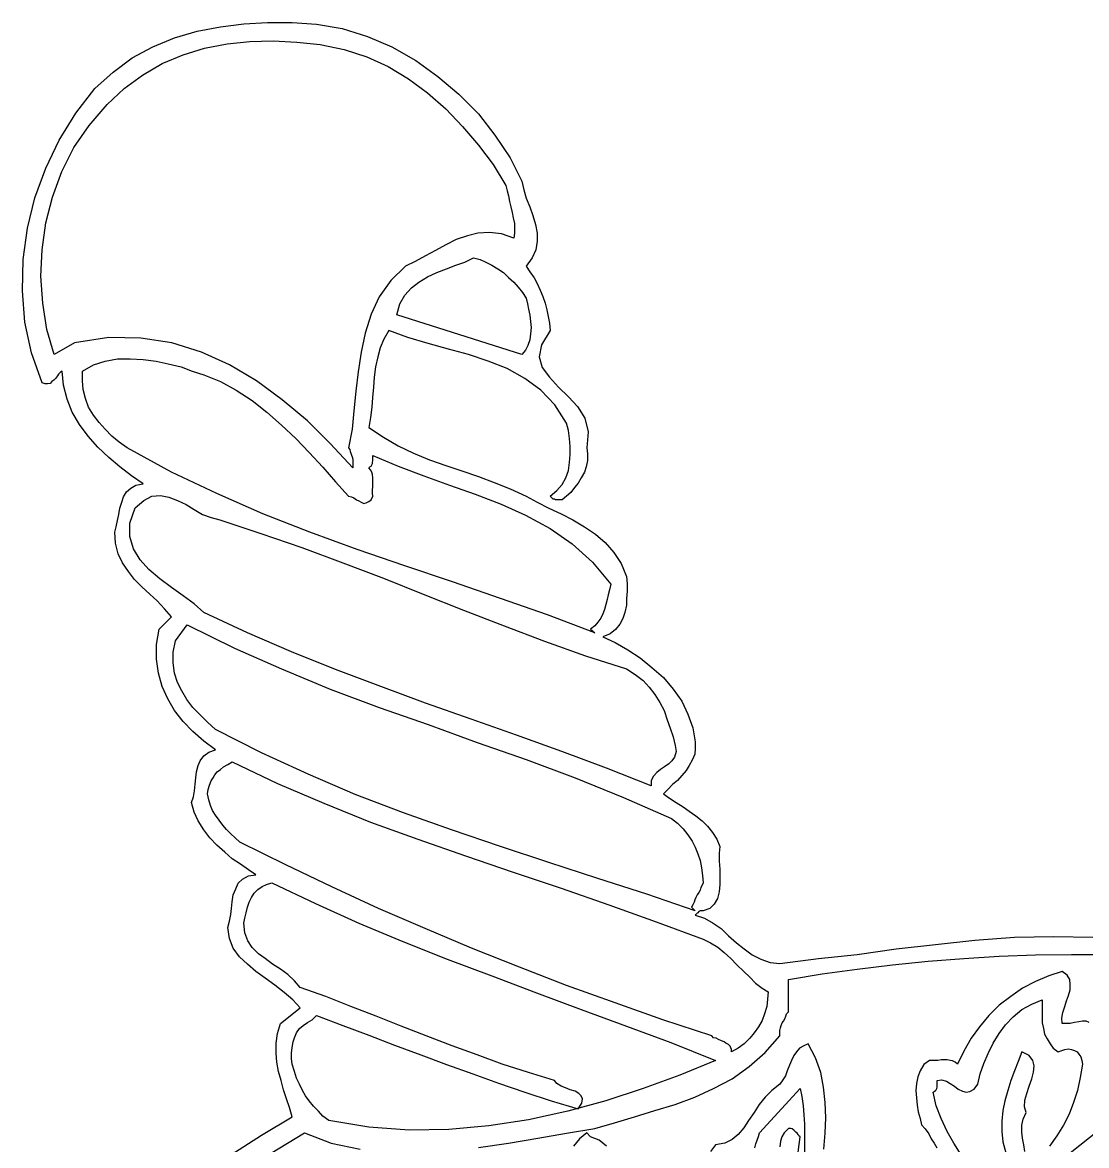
# Model space of a CAD drawing. Extents: x 0.02 to 6.46, y 0.03 to 9.18.
# Drawn here: x 1.125 to 2.861, y 7.347 to 9.18 of the extents above; entities that cross this region are included whole.
import ezdxf

# ---------------------------------------------------------------- set-up
doc = ezdxf.new("R2010")
doc.units = 0
doc.layers.add('1', color=7, linetype='Continuous')

msp = doc.modelspace()

# ---------------------------------------------------------------- linework, layer by layer
for points in [[(1.465, 7.332), (1.515, 7.364), (1.565, 7.394), (1.561, 7.409), (1.556, 7.423), (1.551, 7.438), (1.547, 7.453), (1.543, 7.468), (1.54, 7.483), (1.539, 7.498), (1.539, 7.514), (1.541, 7.53), (1.546, 7.546), (1.578, 7.572), (1.566, 7.585), (1.552, 7.597), (1.537, 7.609), (1.521, 7.62), (1.506, 7.631), (1.492, 7.643), (1.479, 7.655), (1.469, 7.669), (1.463, 7.685), (1.46, 7.703), (1.463, 7.713), (1.465, 7.724), (1.466, 7.734), (1.467, 7.745), (1.469, 7.756), (1.473, 7.766), (1.477, 7.775), (1.484, 7.782), (1.494, 7.787), (1.506, 7.789), (1.494, 7.797), (1.481, 7.806), (1.467, 7.815), (1.455, 7.826), (1.442, 7.837), (1.431, 7.849), (1.421, 7.862), (1.412, 7.877), (1.405, 7.891), (1.401, 7.907), (1.404, 7.916), (1.406, 7.926), (1.407, 7.937), (1.408, 7.947), (1.409, 7.957), (1.412, 7.967), (1.415, 7.975), (1.421, 7.983), (1.429, 7.989), (1.44, 7.993), (1.421, 8.007), (1.403, 8.023), (1.387, 8.039), (1.373, 8.057), (1.362, 8.076), (1.353, 8.096), (1.347, 8.118), (1.344, 8.141), (1.344, 8.165), (1.348, 8.19), (1.368, 8.21), (1.357, 8.223), (1.345, 8.236), (1.333, 8.247), (1.32, 8.259), (1.308, 8.271), (1.298, 8.284), (1.288, 8.298), (1.281, 8.313), (1.277, 8.33), (1.276, 8.348), (1.278, 8.357), (1.28, 8.367), (1.282, 8.377), (1.284, 8.387), (1.287, 8.397), (1.29, 8.406), (1.295, 8.414), (1.302, 8.42), (1.31, 8.425), (1.322, 8.427), (1.303, 8.44), (1.284, 8.455), (1.266, 8.47), (1.248, 8.487), (1.232, 8.505), (1.218, 8.524), (1.206, 8.544), (1.198, 8.565), (1.192, 8.588), (1.19, 8.611), (1.187, 8.609), (1.184, 8.606), (1.182, 8.603), (1.179, 8.599), (1.176, 8.596), (1.173, 8.594), (1.17, 8.591), (1.166, 8.59), (1.162, 8.59), (1.157, 8.592), (1.14, 8.641), (1.129, 8.691), (1.125, 8.742), (1.126, 8.793), (1.133, 8.844), (1.145, 8.894), (1.163, 8.942), (1.185, 8.988), (1.212, 9.032), (1.243, 9.072), (1.273, 9.099), (1.304, 9.122), (1.338, 9.14), (1.373, 9.155), (1.41, 9.166), (1.448, 9.173), (1.486, 9.178), (1.525, 9.18), (1.565, 9.18), (1.605, 9.177), (1.647, 9.17), (1.688, 9.157), (1.728, 9.14), (1.767, 9.118), (1.803, 9.092), (1.837, 9.063), (1.869, 9.031), (1.896, 8.996), (1.921, 8.959), (1.94, 8.921)], [(1.94, 8.921), (1.943, 8.907), (1.947, 8.893), (1.953, 8.879), (1.958, 8.865), (1.962, 8.85), (1.965, 8.836), (1.965, 8.823), (1.963, 8.809), (1.957, 8.796), (1.947, 8.782), (1.953, 8.773), (1.96, 8.763), (1.965, 8.754), (1.97, 8.743), (1.974, 8.733), (1.978, 8.722), (1.981, 8.711), (1.983, 8.7), (1.985, 8.689), (1.986, 8.677), (1.972, 8.654), (1.968, 8.634), (1.973, 8.617), (1.985, 8.601), (2, 8.585), (2.016, 8.569), (2.031, 8.553), (2.043, 8.534), (2.048, 8.512), (2.046, 8.486), (2.047, 8.476), (2.047, 8.465), (2.045, 8.455), (2.042, 8.446), (2.037, 8.437), (2.032, 8.428), (2.026, 8.421), (2.02, 8.413), (2.013, 8.407), (2.006, 8.401), (2.003, 8.401), (2, 8.401), (1.998, 8.401), (1.995, 8.401), (1.993, 8.402), (1.991, 8.402), (1.989, 8.404), (1.988, 8.405), (1.986, 8.407), (1.997, 8.416), (2.006, 8.426), (2.012, 8.437), (2.016, 8.449), (2.018, 8.462), (2.019, 8.475), (2.019, 8.488), (2.018, 8.501), (2.016, 8.514), (2.013, 8.526), (1.994, 8.556), (1.971, 8.58), (1.945, 8.599), (1.916, 8.615), (1.885, 8.627), (1.853, 8.638), (1.82, 8.647), (1.787, 8.656), (1.754, 8.666), (1.723, 8.677), (1.715, 8.663), (1.709, 8.649), (1.705, 8.634), (1.701, 8.618), (1.699, 8.601), (1.698, 8.585), (1.696, 8.568), (1.695, 8.552), (1.693, 8.535), (1.69, 8.519), (1.714, 8.503), (1.738, 8.489), (1.763, 8.477), (1.789, 8.466), (1.816, 8.457), (1.842, 8.448), (1.869, 8.439), (1.895, 8.429), (1.921, 8.419), (1.947, 8.407), (1.965, 8.397), (1.984, 8.387), (2.004, 8.378), (2.023, 8.368), (2.042, 8.357), (2.06, 8.345), (2.076, 8.331), (2.09, 8.315), (2.102, 8.297), (2.111, 8.276), (2.112, 8.264), (2.112, 8.252), (2.111, 8.24), (2.111, 8.229), (2.108, 8.217), (2.105, 8.207), (2.1, 8.198), (2.093, 8.189), (2.084, 8.182), (2.072, 8.177), (2.092, 8.168), (2.113, 8.156), (2.133, 8.143), (2.152, 8.127), (2.171, 8.111), (2.187, 8.092), (2.201, 8.072), (2.211, 8.051), (2.219, 8.029), (2.223, 8.006), (2.223, 7.995), (2.222, 7.986), (2.218, 7.976), (2.213, 7.967), (2.208, 7.959), (2.201, 7.951), (2.194, 7.943), (2.186, 7.936), (2.178, 7.928), (2.171, 7.921), (2.181, 7.914), (2.192, 7.907), (2.203, 7.9), (2.213, 7.893), (2.224, 7.885), (2.234, 7.877), (2.243, 7.868), (2.251, 7.858), (2.258, 7.847), (2.263, 7.835), (2.262, 7.824), (2.262, 7.811), (2.263, 7.798), (2.263, 7.785), (2.263, 7.773), (2.262, 7.761), (2.259, 7.75), (2.254, 7.741), (2.247, 7.734), (2.236, 7.73), (2.234, 7.73), (2.232, 7.73), (2.231, 7.73), (2.229, 7.729), (2.227, 7.727), (2.226, 7.726), (2.224, 7.724), (2.223, 7.723), (2.238, 7.718), (2.252, 7.71), (2.265, 7.701), (2.277, 7.689), (2.29, 7.678), (2.303, 7.668), (2.316, 7.658), (2.33, 7.651), (2.345, 7.646), (2.361, 7.644), (2.424, 7.652), (2.487, 7.659), (2.551, 7.668), (2.615, 7.675), (2.679, 7.682), (2.744, 7.687), (2.808, 7.688), (2.872, 7.687)]]:
    msp.add_lwpolyline(points)
at = {"layer": '1'}
for points in [[(1.914, 8.914), (1.916, 8.905), (1.918, 8.897), (1.92, 8.888), (1.922, 8.879), (1.924, 8.87), (1.926, 8.861), (1.928, 8.852), (1.928, 8.844), (1.928, 8.836), (1.927, 8.828), (1.907, 8.835), (1.887, 8.837), (1.868, 8.836), (1.851, 8.832), (1.833, 8.826), (1.816, 8.817), (1.799, 8.808), (1.783, 8.799), (1.766, 8.79), (1.75, 8.782), (1.726, 8.759), (1.707, 8.732), (1.694, 8.704), (1.684, 8.673), (1.678, 8.642), (1.673, 8.61), (1.669, 8.578), (1.666, 8.546), (1.663, 8.516), (1.657, 8.486), (1.659, 8.483), (1.66, 8.48), (1.661, 8.477), (1.662, 8.474), (1.663, 8.471), (1.664, 8.467), (1.664, 8.464), (1.664, 8.461), (1.664, 8.457), (1.664, 8.453), (1.627, 8.493), (1.59, 8.53), (1.549, 8.564), (1.507, 8.595), (1.463, 8.621), (1.417, 8.642), (1.369, 8.657), (1.318, 8.665), (1.266, 8.666), (1.21, 8.657), (1.177, 8.638), (1.165, 8.679), (1.158, 8.722), (1.155, 8.766), (1.157, 8.809), (1.163, 8.853), (1.174, 8.895), (1.189, 8.937), (1.209, 8.976), (1.234, 9.012), (1.263, 9.046), (1.291, 9.072), (1.321, 9.094), (1.353, 9.113), (1.387, 9.127), (1.422, 9.138), (1.459, 9.145), (1.496, 9.149), (1.534, 9.15), (1.573, 9.148), (1.611, 9.144), (1.65, 9.136), (1.687, 9.124), (1.722, 9.108), (1.755, 9.088), (1.786, 9.065), (1.816, 9.039), (1.843, 9.01), (1.869, 8.98), (1.893, 8.948), (1.914, 8.914)], [(1.947, 8.73), (1.949, 8.721), (1.951, 8.712), (1.953, 8.702), (1.954, 8.692), (1.955, 8.682), (1.954, 8.672), (1.953, 8.662), (1.95, 8.653), (1.946, 8.645), (1.94, 8.638), (1.736, 8.703), (1.741, 8.721), (1.749, 8.735), (1.76, 8.747), (1.772, 8.756), (1.786, 8.765), (1.801, 8.772), (1.817, 8.778), (1.832, 8.784), (1.847, 8.789), (1.861, 8.796), (1.872, 8.793), (1.881, 8.789), (1.891, 8.784), (1.901, 8.778), (1.91, 8.772), (1.918, 8.764), (1.927, 8.756), (1.934, 8.748), (1.941, 8.739), (1.947, 8.73)], [(1.657, 8.407), (1.662, 8.406), (1.666, 8.404), (1.67, 8.401), (1.674, 8.399), (1.678, 8.397), (1.682, 8.395), (1.686, 8.396), (1.69, 8.398), (1.694, 8.401), (1.697, 8.407), (1.696, 8.412), (1.696, 8.417), (1.697, 8.422), (1.697, 8.427), (1.697, 8.432), (1.697, 8.437), (1.696, 8.442), (1.695, 8.446), (1.693, 8.45), (1.69, 8.453), (1.692, 8.455), (1.694, 8.456), (1.695, 8.458), (1.696, 8.46), (1.696, 8.462), (1.697, 8.465), (1.697, 8.467), (1.697, 8.47), (1.697, 8.473), (1.738, 8.456), (1.78, 8.44), (1.822, 8.425), (1.864, 8.41), (1.906, 8.394), (1.946, 8.376), (1.986, 8.354), (2.022, 8.329), (2.055, 8.299), (2.085, 8.263), (2.083, 8.254), (2.081, 8.246), (2.079, 8.238), (2.077, 8.23), (2.075, 8.222), (2.072, 8.215), (2.069, 8.208), (2.064, 8.201), (2.059, 8.195), (2.052, 8.19), (2.059, 8.184), (1.982, 8.213), (1.905, 8.24), (1.827, 8.267), (1.749, 8.293), (1.671, 8.32), (1.594, 8.348), (1.517, 8.378), (1.442, 8.411), (1.368, 8.446), (1.296, 8.486), (1.283, 8.495), (1.271, 8.505), (1.26, 8.516), (1.25, 8.527), (1.241, 8.539), (1.233, 8.552), (1.228, 8.566), (1.224, 8.581), (1.223, 8.595), (1.223, 8.611), (1.241, 8.621), (1.26, 8.627), (1.28, 8.631), (1.301, 8.631), (1.322, 8.63), (1.343, 8.627), (1.363, 8.623), (1.384, 8.618), (1.402, 8.611), (1.421, 8.605), (1.448, 8.594), (1.474, 8.58), (1.5, 8.563), (1.524, 8.544), (1.548, 8.523), (1.571, 8.501), (1.593, 8.478), (1.615, 8.454), (1.636, 8.43), (1.657, 8.407)], [(1.447, 8.368), (1.514, 8.346), (1.581, 8.323), (1.648, 8.298), (1.714, 8.273), (1.779, 8.247), (1.845, 8.221), (1.911, 8.195), (1.977, 8.17), (2.044, 8.146), (2.111, 8.125), (2.125, 8.116), (2.138, 8.106), (2.148, 8.095), (2.157, 8.083), (2.165, 8.07), (2.172, 8.057), (2.177, 8.042), (2.182, 8.028), (2.187, 8.014), (2.19, 8), (2.192, 7.99), (2.189, 7.981), (2.185, 7.975), (2.18, 7.97), (2.173, 7.965), (2.166, 7.961), (2.16, 7.956), (2.155, 7.95), (2.151, 7.943), (2.151, 7.934), (2.078, 7.963), (2.005, 7.99), (1.931, 8.017), (1.857, 8.043), (1.783, 8.069), (1.71, 8.096), (1.636, 8.124), (1.564, 8.153), (1.492, 8.184), (1.421, 8.217), (1.405, 8.231), (1.387, 8.244), (1.368, 8.258), (1.349, 8.272), (1.331, 8.287), (1.317, 8.303), (1.306, 8.321), (1.3, 8.341), (1.3, 8.363), (1.309, 8.388), (1.323, 8.4), (1.336, 8.407), (1.35, 8.408), (1.364, 8.405), (1.378, 8.4), (1.392, 8.393), (1.405, 8.385), (1.419, 8.377), (1.433, 8.372), (1.447, 8.368)], [(2.184, 7.881), (2.194, 7.873), (2.203, 7.864), (2.211, 7.854), (2.218, 7.844), (2.223, 7.834), (2.227, 7.823), (2.231, 7.812), (2.233, 7.8), (2.235, 7.788), (2.236, 7.776), (2.234, 7.772), (2.232, 7.768), (2.231, 7.764), (2.229, 7.76), (2.226, 7.756), (2.224, 7.752), (2.222, 7.748), (2.221, 7.744), (2.219, 7.74), (2.217, 7.736), (2.223, 7.73), (2.144, 7.757), (2.064, 7.783), (1.984, 7.809), (1.905, 7.835), (1.825, 7.862), (1.747, 7.89), (1.668, 7.92), (1.591, 7.953), (1.515, 7.988), (1.44, 8.026), (1.427, 8.038), (1.415, 8.05), (1.403, 8.062), (1.393, 8.075), (1.385, 8.089), (1.378, 8.103), (1.373, 8.118), (1.371, 8.135), (1.371, 8.152), (1.375, 8.171), (1.394, 8.197), (1.471, 8.159), (1.548, 8.125), (1.627, 8.092), (1.707, 8.062), (1.787, 8.034), (1.867, 8.005), (1.947, 7.977), (2.027, 7.947), (2.106, 7.915), (2.184, 7.881)], [(2.236, 7.684), (2.248, 7.678), (2.26, 7.671), (2.27, 7.662), (2.281, 7.652), (2.291, 7.642), (2.302, 7.631), (2.312, 7.622), (2.321, 7.612), (2.332, 7.604), (2.342, 7.598), (2.341, 7.586), (2.34, 7.574), (2.336, 7.562), (2.332, 7.551), (2.326, 7.541), (2.319, 7.531), (2.312, 7.522), (2.303, 7.513), (2.293, 7.506), (2.282, 7.5), (2.282, 7.504), (2.28, 7.509), (2.277, 7.512), (2.273, 7.514), (2.27, 7.516), (2.266, 7.518), (2.261, 7.52), (2.257, 7.522), (2.253, 7.523), (2.25, 7.526), (2.17, 7.552), (2.092, 7.58), (2.013, 7.608), (1.936, 7.638), (1.858, 7.669), (1.782, 7.701), (1.706, 7.734), (1.63, 7.769), (1.555, 7.805), (1.48, 7.842), (1.472, 7.849), (1.465, 7.856), (1.458, 7.863), (1.452, 7.87), (1.446, 7.878), (1.44, 7.886), (1.435, 7.894), (1.432, 7.902), (1.429, 7.911), (1.427, 7.921), (1.428, 7.928), (1.43, 7.935), (1.433, 7.942), (1.436, 7.947), (1.439, 7.952), (1.443, 7.957), (1.448, 7.961), (1.453, 7.965), (1.46, 7.969), (1.467, 7.973), (1.541, 7.938), (1.617, 7.906), (1.693, 7.875), (1.77, 7.847), (1.848, 7.82), (1.926, 7.793), (2.004, 7.767), (2.082, 7.74), (2.159, 7.712), (2.236, 7.684)], [(2.256, 7.486), (2.198, 7.462), (2.138, 7.44), (2.077, 7.42), (2.015, 7.403), (1.951, 7.389), (1.886, 7.379), (1.821, 7.373), (1.756, 7.372), (1.69, 7.377), (1.625, 7.388), (1.615, 7.395), (1.608, 7.403), (1.6, 7.411), (1.593, 7.42), (1.587, 7.428), (1.582, 7.437), (1.577, 7.447), (1.572, 7.457), (1.569, 7.468), (1.565, 7.48), (1.564, 7.489), (1.564, 7.498), (1.565, 7.507), (1.567, 7.516), (1.569, 7.523), (1.572, 7.531), (1.577, 7.538), (1.583, 7.543), (1.59, 7.548), (1.598, 7.552), (1.605, 7.559), (1.648, 7.543), (1.69, 7.527), (1.732, 7.511), (1.775, 7.495), (1.817, 7.479), (1.86, 7.464), (1.902, 7.449), (1.945, 7.434), (1.988, 7.42), (2.032, 7.407), (2.038, 7.416), (2.039, 7.423), (2.037, 7.428), (2.033, 7.432), (2.027, 7.436), (2.019, 7.438), (2.011, 7.441), (2.004, 7.444), (1.997, 7.448), (1.993, 7.453), (1.951, 7.466), (1.908, 7.48), (1.867, 7.495), (1.826, 7.51), (1.784, 7.526), (1.743, 7.542), (1.702, 7.558), (1.661, 7.574), (1.62, 7.59), (1.578, 7.605), (1.569, 7.616), (1.558, 7.626), (1.546, 7.635), (1.533, 7.643), (1.521, 7.652), (1.51, 7.66), (1.5, 7.67), (1.493, 7.681), (1.488, 7.694), (1.486, 7.71), (1.488, 7.718), (1.49, 7.727), (1.492, 7.736), (1.495, 7.744), (1.499, 7.752), (1.503, 7.759), (1.509, 7.765), (1.516, 7.77), (1.523, 7.773), (1.532, 7.776), (1.603, 7.742), (1.674, 7.71), (1.746, 7.68), (1.818, 7.651), (1.891, 7.624), (1.964, 7.596), (2.037, 7.569), (2.111, 7.542), (2.183, 7.515), (2.256, 7.486)], [(1.869, 7.344), (1.918, 7.351), (1.966, 7.359), (2.013, 7.367), (2.059, 7.375), (2.091, 7.384), (2.124, 7.394), (2.157, 7.404), (2.19, 7.414), (2.222, 7.426), (2.253, 7.44), (2.283, 7.456), (2.311, 7.476), (2.337, 7.499), (2.361, 7.526), (2.361, 7.53), (2.361, 7.535), (2.362, 7.539), (2.363, 7.543), (2.365, 7.547), (2.367, 7.55), (2.369, 7.554), (2.371, 7.558), (2.372, 7.562), (2.375, 7.565), (2.375, 7.569), (2.375, 7.573), (2.375, 7.578), (2.375, 7.583), (2.375, 7.588), (2.375, 7.594), (2.375, 7.601), (2.375, 7.606), (2.375, 7.613), (2.375, 7.618), (2.43, 7.627), (2.487, 7.635), (2.545, 7.642), (2.603, 7.648), (2.661, 7.652), (2.719, 7.656), (2.778, 7.658), (2.837, 7.659), (2.895, 7.659)], [(2.866, 7.548), (2.861, 7.55), (2.855, 7.55), (2.849, 7.549), (2.842, 7.548), (2.835, 7.546), (2.828, 7.546), (2.822, 7.546), (2.821, 7.555), (2.823, 7.564), (2.826, 7.574), (2.829, 7.583), (2.832, 7.592), (2.835, 7.601), (2.835, 7.61), (2.834, 7.618), (2.83, 7.625), (2.822, 7.631), (2.8, 7.624), (2.778, 7.615), (2.757, 7.604), (2.738, 7.59), (2.719, 7.576), (2.702, 7.559), (2.687, 7.541), (2.673, 7.522), (2.661, 7.501), (2.651, 7.48), (2.647, 7.483), (2.643, 7.485), (2.639, 7.486), (2.634, 7.487), (2.629, 7.487), (2.625, 7.487), (2.619, 7.486), (2.614, 7.486), (2.609, 7.486), (2.605, 7.486), (2.596, 7.479), (2.59, 7.469), (2.586, 7.459), (2.584, 7.448), (2.583, 7.437), (2.584, 7.425), (2.585, 7.413), (2.587, 7.402), (2.59, 7.391), (2.592, 7.381), (2.598, 7.374), (2.604, 7.366), (2.608, 7.358), (2.613, 7.351), (2.617, 7.343)], [(2.657, 7.332), (2.645, 7.351), (2.634, 7.37), (2.624, 7.391), (2.616, 7.412), (2.611, 7.434), (2.613, 7.435), (2.615, 7.437), (2.616, 7.438), (2.617, 7.44), (2.618, 7.442), (2.618, 7.445), (2.618, 7.448), (2.618, 7.451), (2.618, 7.453), (2.625, 7.454), (2.633, 7.452), (2.639, 7.448), (2.646, 7.444), (2.652, 7.439), (2.659, 7.436), (2.665, 7.434), (2.671, 7.435), (2.678, 7.439), (2.684, 7.447), (2.688, 7.464), (2.694, 7.481), (2.701, 7.497), (2.709, 7.514), (2.719, 7.53), (2.729, 7.544), (2.742, 7.557), (2.756, 7.569), (2.772, 7.578), (2.789, 7.585), (2.789, 7.575), (2.789, 7.566), (2.789, 7.556), (2.789, 7.547), (2.791, 7.538), (2.793, 7.529), (2.797, 7.521), (2.802, 7.513), (2.807, 7.506), (2.815, 7.5)], [(2.433, 7.341), (2.435, 7.367), (2.436, 7.392), (2.435, 7.417), (2.432, 7.442), (2.428, 7.466), (2.419, 7.49), (2.407, 7.513), (2.4, 7.51), (2.393, 7.506), (2.388, 7.5), (2.384, 7.494), (2.38, 7.486), (2.377, 7.478), (2.373, 7.469), (2.37, 7.461), (2.366, 7.454), (2.361, 7.447), (2.348, 7.437), (2.337, 7.426), (2.327, 7.414), (2.319, 7.401), (2.31, 7.388), (2.302, 7.376), (2.293, 7.365), (2.283, 7.357), (2.271, 7.351), (2.256, 7.348), (2.248, 7.337)], [(2.761, 7.337), (2.759, 7.348), (2.757, 7.359), (2.756, 7.369), (2.756, 7.38), (2.758, 7.39), (2.763, 7.401), (2.76, 7.41), (2.761, 7.421), (2.764, 7.432), (2.768, 7.444), (2.772, 7.456), (2.775, 7.467), (2.776, 7.477), (2.774, 7.486), (2.768, 7.494), (2.756, 7.5), (2.75, 7.484), (2.744, 7.469), (2.738, 7.453), (2.733, 7.437), (2.728, 7.42), (2.725, 7.404), (2.723, 7.387), (2.723, 7.37), (2.725, 7.353), (2.73, 7.335)], [(2.815, 7.5), (2.821, 7.502), (2.826, 7.504), (2.832, 7.505), (2.837, 7.504), (2.842, 7.502), (2.846, 7.5), (2.849, 7.496), (2.852, 7.492), (2.854, 7.486), (2.855, 7.48), (2.851, 7.458), (2.847, 7.437), (2.84, 7.417), (2.833, 7.398), (2.824, 7.38), (2.813, 7.363), (2.801, 7.346)], [(2.32, 7.343), (2.322, 7.35), (2.324, 7.356), (2.326, 7.362), (2.328, 7.368), (2.394, 7.44), (2.397, 7.427), (2.399, 7.412), (2.4, 7.397), (2.401, 7.382), (2.401, 7.366), (2.401, 7.351), (2.401, 7.336)], [(2.391, 7.336), (2.394, 7.361), (2.392, 7.363), (2.391, 7.365), (2.389, 7.367), (2.387, 7.369), (2.386, 7.37), (2.384, 7.372), (2.381, 7.374), (2.379, 7.375), (2.377, 7.375), (2.375, 7.375), (2.368, 7.368), (2.364, 7.361), (2.362, 7.354), (2.361, 7.345)], [(2.835, 7.335), (2.898, 7.385)], [(1.53, 7.334), (1.585, 7.368), (1.629, 7.351), (1.676, 7.341)], [(2.078, 7.346), (2.066, 7.356), (2.052, 7.361), (2.046, 7.368), (2.034, 7.358), (2.024, 7.346)]]:
    msp.add_lwpolyline(points, dxfattribs=at)

doc.saveas('drawing.dxf')
